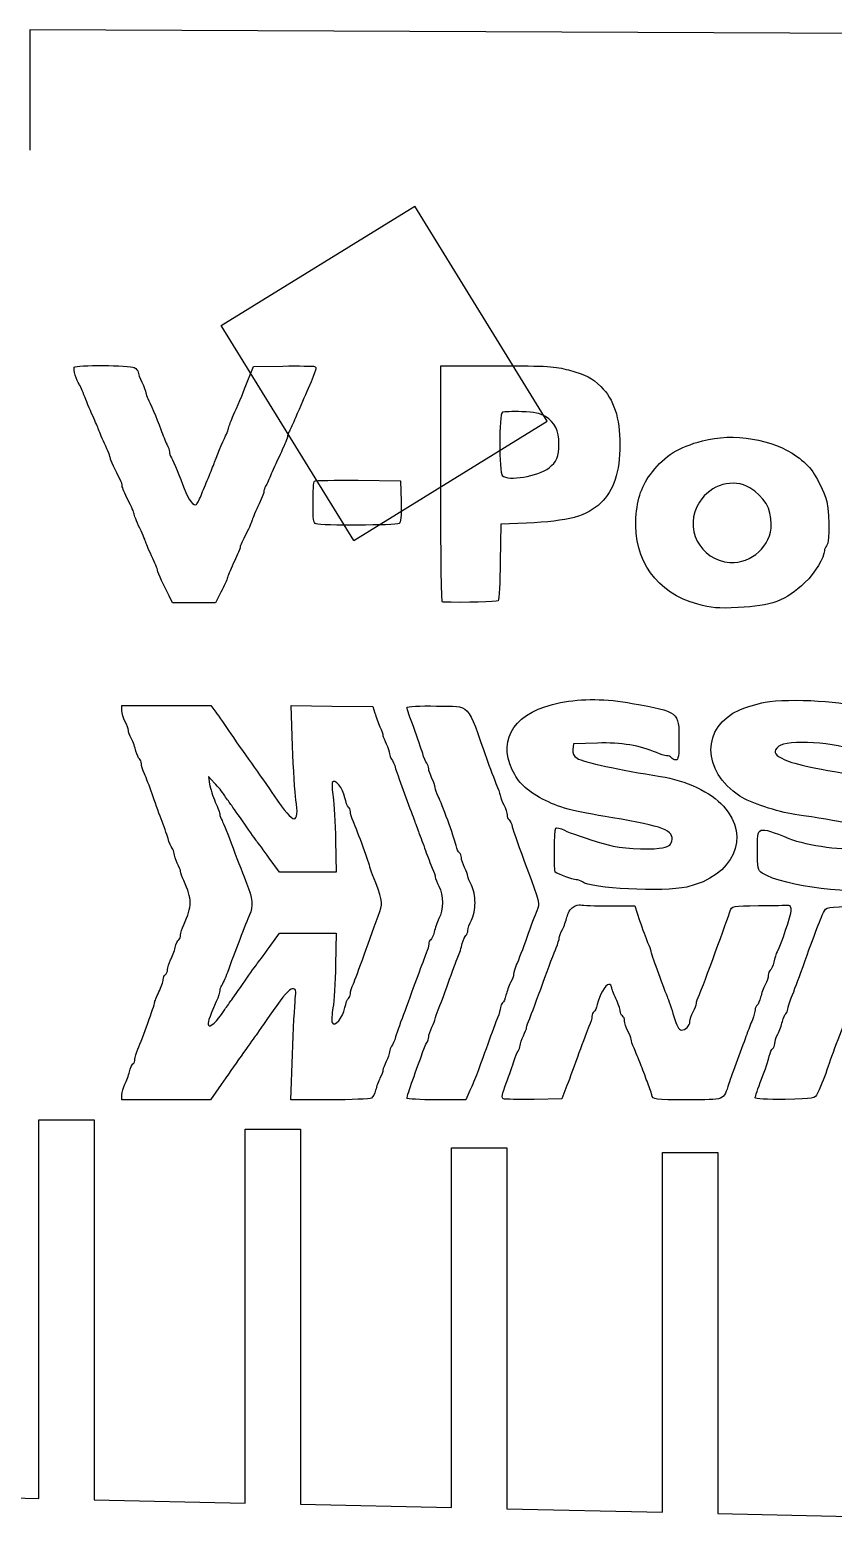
# Model space of a CAD drawing. Header units: centimetres. Extents: x 56783 to 57745, y 15612 to 15912.
# Drawn here: x 56807.3 to 56817.91, y 15650.51 to 15670.14 of the extents above; entities that cross this region are included whole.
import ezdxf

# ---------------------------------------------------------------- set-up
doc = ezdxf.new("R2010")
doc.units = ezdxf.units.CM
doc.header["$MEASUREMENT"] = 0
for name, color, linetype in [('Exterior', 7, 'Continuous'), ('Interior', 4, 'Continuous'), ('Publicidades', 6, 'Continuous')]:
    doc.layers.add(name, color=color, linetype=linetype)

msp = doc.modelspace()

# ---------------------------------------------------------------- linework, layer by layer
at = {"layer": 'Exterior'}
for p, q in [((56820.898, 15670.076), (56807.297, 15670.137)), ((56807.297, 15670.137), (56807.297, 15668.546)), ((56807.418, 15650.756), (56807.418, 15655.753)), ((56807.418, 15655.753), (56808.149, 15655.753)), ((56808.149, 15655.753), (56808.149, 15650.74)), ((56810.142, 15650.696), (56810.142, 15655.629)), ((56810.142, 15655.629), (56810.873, 15655.629)), ((56810.873, 15655.629), (56810.873, 15650.68)), ((56812.866, 15650.637), (56812.866, 15655.382)), ((56812.866, 15655.382), (56813.597, 15655.382)), ((56813.597, 15655.382), (56813.597, 15650.62)), ((56815.652, 15650.575), (56815.652, 15655.32)), ((56815.652, 15655.32), (56816.383, 15655.32)), ((56816.383, 15655.32), (56816.383, 15650.559)), ((56805.116, 15650.807), (56807.418, 15650.756)), ((56808.149, 15650.74), (56810.142, 15650.696)), ((56810.873, 15650.68), (56812.866, 15650.637)), ((56813.597, 15650.62), (56815.652, 15650.575)), ((56816.383, 15650.559), (56818.661, 15650.509))]:
    msp.add_line(p, q, dxfattribs=at)
at = {"layer": 'Interior'}
for p, q in [((56809.827, 15666.234), (56812.381, 15667.809)), ((56814.131, 15664.972), (56812.381, 15667.809)), ((56811.577, 15663.397), (56809.827, 15666.234)), ((56811.577, 15663.397), (56814.131, 15664.972))]:
    msp.add_line(p, q, dxfattribs=at)
at = {"layer": 'Publicidades'}
for points, knots in [([(56807.885, 15665.683), (56807.87, 15665.66), (56807.914, 15665.504), (56807.95, 15665.46), (56807.961, 15665.444), (56807.994, 15665.369), (56808.025, 15665.291), (56808.054, 15665.213), (56808.108, 15665.086), (56808.142, 15665.01), (56808.178, 15664.935), (56808.207, 15664.867), (56808.207, 15664.859), (56808.207, 15664.852), (56808.243, 15664.769), (56808.285, 15664.675), (56808.329, 15664.584), (56808.362, 15664.498), (56808.362, 15664.485), (56808.362, 15664.464), (56808.427, 15664.319), (56808.495, 15664.194), (56808.508, 15664.168), (56808.518, 15664.134), (56808.518, 15664.116), (56808.518, 15664.098), (56808.554, 15664.012), (56808.596, 15663.929), (56808.64, 15663.846), (56808.674, 15663.765), (56808.674, 15663.752), (56808.674, 15663.737), (56808.707, 15663.651), (56808.751, 15663.558), (56808.793, 15663.467), (56808.829, 15663.383), (56808.829, 15663.376), (56808.829, 15663.37), (56808.863, 15663.287), (56808.907, 15663.194), (56808.948, 15663.103), (56808.985, 15663.017), (56808.985, 15663.004), (56808.985, 15662.991), (56809.008, 15662.929), (56809.039, 15662.869), (56809.068, 15662.807), (56809.114, 15662.716), (56809.138, 15662.666), (56809.138, 15662.666), (56809.182, 15662.575), (56809.182, 15662.575), (56809.182, 15662.575), (56809.751, 15662.575), (56809.751, 15662.575), (56809.751, 15662.575), (56809.821, 15662.715), (56809.821, 15662.715), (56809.863, 15662.793), (56809.902, 15662.881), (56809.909, 15662.91), (56809.92, 15662.941), (56809.961, 15663.037), (56810, 15663.125), (56810.042, 15663.211), (56810.076, 15663.294), (56810.076, 15663.31), (56810.076, 15663.323), (56810.11, 15663.403), (56810.154, 15663.486), (56810.196, 15663.569), (56810.232, 15663.65), (56810.232, 15663.66), (56810.232, 15663.671), (56810.269, 15663.756), (56810.31, 15663.847), (56810.354, 15663.938), (56810.388, 15664.026), (56810.388, 15664.042), (56810.388, 15664.058), (56810.399, 15664.089), (56810.412, 15664.115), (56810.427, 15664.138), (56810.461, 15664.211), (56810.487, 15664.276), (56810.516, 15664.341), (56810.576, 15664.473), (56810.62, 15664.569), (56810.664, 15664.665), (56810.701, 15664.756), (56810.701, 15664.772), (56810.701, 15664.785), (56810.711, 15664.816), (56810.727, 15664.842), (56810.74, 15664.865), (56810.776, 15664.946), (56810.805, 15665.016), (56810.872, 15665.172), (56810.927, 15665.299), (56810.974, 15665.405), (56811.088, 15665.668), (56811.091, 15665.681), (56811.057, 15665.694), (56811.039, 15665.699), (56810.849, 15665.702), (56810.639, 15665.699), (56810.639, 15665.699), (56810.254, 15665.692), (56810.254, 15665.692), (56810.254, 15665.692), (56810.143, 15665.419), (56810.143, 15665.419), (56810.083, 15665.268), (56810.007, 15665.092), (56809.976, 15665.024), (56809.947, 15664.957), (56809.921, 15664.889), (56809.921, 15664.874), (56809.921, 15664.861), (56809.911, 15664.827), (56809.895, 15664.801), (56809.869, 15664.752), (56809.791, 15664.57), (56809.739, 15664.432), (56809.721, 15664.383), (56809.684, 15664.295), (56809.661, 15664.237), (56809.638, 15664.18), (56809.596, 15664.082), (56809.57, 15664.017), (56809.544, 15663.952), (56809.513, 15663.889), (56809.5, 15663.874), (56809.466, 15663.838), (56809.388, 15663.936), (56809.336, 15664.082), (56809.282, 15664.235), (56809.201, 15664.427), (56809.168, 15664.49), (56809.152, 15664.516), (56809.142, 15664.55), (56809.142, 15664.568), (56809.142, 15664.586), (56809.126, 15664.63), (56809.108, 15664.667), (56809.09, 15664.703), (56809.054, 15664.791), (56809.028, 15664.861), (56808.968, 15665.023), (56808.89, 15665.21), (56808.857, 15665.269), (56808.841, 15665.295), (56808.831, 15665.329), (56808.831, 15665.347), (56808.828, 15665.366), (56808.807, 15665.428), (56808.779, 15665.485), (56808.75, 15665.542), (56808.73, 15665.602), (56808.727, 15665.62), (56808.727, 15665.638), (56808.704, 15665.664), (56808.678, 15665.68), (56808.615, 15665.711), (56807.904, 15665.717), (56807.885, 15665.683), (56807.885, 15665.683), (56807.885, 15665.683), (56807.885, 15665.683)], [0, 0, 0, 0, 0.017857, 0.017857, 0.017857, 0.035714, 0.035714, 0.035714, 0.053571, 0.053571, 0.053571, 0.071429, 0.071429, 0.071429, 0.089286, 0.089286, 0.089286, 0.107143, 0.107143, 0.107143, 0.125, 0.125, 0.125, 0.142857, 0.142857, 0.142857, 0.160714, 0.160714, 0.160714, 0.178571, 0.178571, 0.178571, 0.196429, 0.196429, 0.196429, 0.214286, 0.214286, 0.214286, 0.232143, 0.232143, 0.232143, 0.25, 0.25, 0.25, 0.267857, 0.267857, 0.267857, 0.285714, 0.285714, 0.285714, 0.303571, 0.303571, 0.303571, 0.321429, 0.321429, 0.321429, 0.339286, 0.339286, 0.339286, 0.357143, 0.357143, 0.357143, 0.375, 0.375, 0.375, 0.392857, 0.392857, 0.392857, 0.410714, 0.410714, 0.410714, 0.428571, 0.428571, 0.428571, 0.446429, 0.446429, 0.446429, 0.464286, 0.464286, 0.464286, 0.482143, 0.482143, 0.482143, 0.5, 0.5, 0.5, 0.517857, 0.517857, 0.517857, 0.535714, 0.535714, 0.535714, 0.553571, 0.553571, 0.553571, 0.571429, 0.571429, 0.571429, 0.589286, 0.589286, 0.589286, 0.607143, 0.607143, 0.607143, 0.625, 0.625, 0.625, 0.642857, 0.642857, 0.642857, 0.660714, 0.660714, 0.660714, 0.678571, 0.678571, 0.678571, 0.696429, 0.696429, 0.696429, 0.714286, 0.714286, 0.714286, 0.732143, 0.732143, 0.732143, 0.75, 0.75, 0.75, 0.767857, 0.767857, 0.767857, 0.785714, 0.785714, 0.785714, 0.803571, 0.803571, 0.803571, 0.821429, 0.821429, 0.821429, 0.839286, 0.839286, 0.839286, 0.857143, 0.857143, 0.857143, 0.875, 0.875, 0.875, 0.892857, 0.892857, 0.892857, 0.910714, 0.910714, 0.910714, 0.928571, 0.928571, 0.928571, 0.946429, 0.946429, 0.946429, 0.964286, 0.964286, 0.964286, 0.982143, 0.982143, 0.982143, 1, 1, 1, 1]), ([(56812.726, 15664.144), (56812.726, 15663.287), (56812.733, 15662.585), (56812.746, 15662.585), (56813.05, 15662.575), (56813.463, 15662.585), (56813.481, 15662.603), (56813.494, 15662.616), (56813.507, 15662.847), (56813.51, 15663.117), (56813.51, 15663.117), (56813.518, 15663.611), (56813.518, 15663.611), (56813.518, 15663.611), (56813.856, 15663.626), (56813.856, 15663.626), (56814.417, 15663.652), (56814.651, 15663.714), (56814.838, 15663.893), (56815.007, 15664.051), (56815.09, 15664.303), (56815.091, 15664.662), (56815.091, 15665.015), (56815.01, 15665.262), (56814.839, 15665.428), (56814.715, 15665.548), (56814.657, 15665.579), (56814.413, 15665.647), (56814.234, 15665.696), (56814.151, 15665.702), (56813.473, 15665.702), (56813.473, 15665.702), (56812.727, 15665.703), (56812.727, 15665.703), (56812.727, 15665.703), (56812.726, 15664.144), (56812.726, 15664.144)], [0, 0, 0, 0, 0.083333, 0.083333, 0.083333, 0.166667, 0.166667, 0.166667, 0.25, 0.25, 0.25, 0.333333, 0.333333, 0.333333, 0.416667, 0.416667, 0.416667, 0.5, 0.5, 0.5, 0.583333, 0.583333, 0.583333, 0.666667, 0.666667, 0.666667, 0.75, 0.75, 0.75, 0.833333, 0.833333, 0.833333, 0.916667, 0.916667, 0.916667, 1, 1, 1, 1]), ([(56814.106, 15665.034), (56814.236, 15664.953), (56814.285, 15664.852), (56814.285, 15664.67), (56814.283, 15664.504), (56814.254, 15664.434), (56814.155, 15664.356), (56814.007, 15664.242), (56813.612, 15664.177), (56813.537, 15664.253), (56813.493, 15664.297), (56813.493, 15665.068), (56813.54, 15665.089), (56813.556, 15665.097), (56813.673, 15665.099), (56813.795, 15665.097), (56813.966, 15665.091), (56814.036, 15665.076), (56814.106, 15665.034), (56814.106, 15665.034), (56814.106, 15665.034), (56814.106, 15665.034)], [0, 0, 0, 0, 0.142857, 0.142857, 0.142857, 0.285714, 0.285714, 0.285714, 0.428571, 0.428571, 0.428571, 0.571429, 0.571429, 0.571429, 0.714286, 0.714286, 0.714286, 0.857143, 0.857143, 0.857143, 1, 1, 1, 1]), ([(56816.182, 15664.713), (56815.862, 15664.627), (56815.688, 15664.518), (56815.519, 15664.303), (56815.378, 15664.126), (56815.321, 15663.958), (56815.303, 15663.695), (56815.269, 15663.137), (56815.58, 15662.7), (56816.118, 15662.557), (56816.302, 15662.507), (56816.377, 15662.499), (56816.653, 15662.512), (56817.089, 15662.53), (56817.284, 15662.603), (56817.534, 15662.841), (56817.669, 15662.971), (56817.791, 15663.174), (56817.791, 15663.262), (56817.791, 15663.283), (56817.804, 15663.311), (56817.82, 15663.327), (56817.866, 15663.374), (56817.856, 15663.849), (56817.805, 15663.971), (56817.68, 15664.273), (56817.607, 15664.377), (56817.428, 15664.507), (56817.117, 15664.733), (56816.587, 15664.822), (56816.182, 15664.713), (56816.182, 15664.713), (56816.182, 15664.713), (56816.182, 15664.713)], [0, 0, 0, 0, 0.090909, 0.090909, 0.090909, 0.181818, 0.181818, 0.181818, 0.272727, 0.272727, 0.272727, 0.363636, 0.363636, 0.363636, 0.454545, 0.454545, 0.454545, 0.545455, 0.545455, 0.545455, 0.636364, 0.636364, 0.636364, 0.727273, 0.727273, 0.727273, 0.818182, 0.818182, 0.818182, 0.909091, 0.909091, 0.909091, 1, 1, 1, 1]), ([(56811.056, 15664.182), (56811.046, 15664.171), (56811.038, 15664.044), (56811.038, 15663.896), (56811.037, 15663.678), (56811.045, 15663.629), (56811.079, 15663.615), (56811.141, 15663.592), (56812.136, 15663.596), (56812.175, 15663.62), (56812.199, 15663.635), (56812.206, 15663.713), (56812.201, 15663.913), (56812.201, 15663.913), (56812.194, 15664.183), (56812.194, 15664.183), (56812.194, 15664.183), (56811.633, 15664.192), (56811.633, 15664.192), (56811.326, 15664.195), (56811.066, 15664.19), (56811.056, 15664.182), (56811.056, 15664.182), (56811.056, 15664.182), (56811.056, 15664.182)], [0, 0, 0, 0, 0.125, 0.125, 0.125, 0.25, 0.25, 0.25, 0.375, 0.375, 0.375, 0.5, 0.5, 0.5, 0.625, 0.625, 0.625, 0.75, 0.75, 0.75, 0.875, 0.875, 0.875, 1, 1, 1, 1]), ([(56816.805, 15664.094), (56816.999, 15663.974), (56817.09, 15663.821), (56817.09, 15663.613), (56817.09, 15663.328), (56816.832, 15663.089), (56816.544, 15663.107), (56816.144, 15663.136), (56815.926, 15663.567), (56816.142, 15663.905), (56816.285, 15664.136), (56816.594, 15664.222), (56816.805, 15664.094), (56816.805, 15664.094), (56816.805, 15664.094), (56816.805, 15664.094)], [0, 0, 0, 0, 0.2, 0.2, 0.2, 0.4, 0.4, 0.4, 0.6, 0.6, 0.6, 0.8, 0.8, 0.8, 1, 1, 1, 1]), ([(56812.279, 15661.193), (56812.279, 15661.179), (56812.319, 15661.061), (56812.368, 15660.929), (56812.417, 15660.797), (56812.468, 15660.641), (56812.486, 15660.587), (56812.5, 15660.532), (56812.526, 15660.475), (56812.54, 15660.457), (56812.555, 15660.443), (56812.566, 15660.411), (56812.566, 15660.386), (56812.566, 15660.363), (56812.586, 15660.305), (56812.609, 15660.259), (56812.632, 15660.216), (56812.652, 15660.159), (56812.652, 15660.136), (56812.652, 15660.113), (56812.669, 15660.058), (56812.692, 15660.018), (56812.738, 15659.929), (56812.899, 15659.492), (56812.928, 15659.371), (56812.937, 15659.328), (56812.957, 15659.285), (56812.971, 15659.276), (56812.986, 15659.268), (56812.997, 15659.239), (56812.997, 15659.213), (56812.997, 15659.187), (56813.017, 15659.127), (56813.04, 15659.081), (56813.063, 15659.038), (56813.083, 15658.986), (56813.083, 15658.966), (56813.083, 15658.949), (56813.106, 15658.897), (56813.132, 15658.848), (56813.158, 15658.799), (56813.178, 15658.699), (56813.178, 15658.618), (56813.178, 15658.538), (56813.158, 15658.437), (56813.132, 15658.388), (56813.106, 15658.342), (56813.083, 15658.279), (56813.083, 15658.253), (56813.083, 15658.227), (56813.072, 15658.198), (56813.057, 15658.187), (56813.043, 15658.178), (56813.02, 15658.129), (56813.009, 15658.078), (56813, 15658.029), (56812.971, 15657.948), (56812.951, 15657.9), (56812.931, 15657.854), (56812.874, 15657.698), (56812.822, 15657.555), (56812.773, 15657.414), (56812.713, 15657.256), (56812.692, 15657.204), (56812.669, 15657.155), (56812.652, 15657.103), (56812.652, 15657.086), (56812.652, 15657.072), (56812.632, 15657.02), (56812.609, 15656.977), (56812.586, 15656.931), (56812.566, 15656.873), (56812.566, 15656.848), (56812.566, 15656.822), (56812.557, 15656.793), (56812.549, 15656.784), (56812.537, 15656.773), (56812.506, 15656.704), (56812.48, 15656.629), (56812.454, 15656.552), (56812.396, 15656.396), (56812.356, 15656.279), (56812.313, 15656.161), (56812.279, 15656.054), (56812.279, 15656.04), (56812.279, 15656.028), (56812.454, 15656.017), (56812.667, 15656.017), (56812.667, 15656.017), (56813.055, 15656.017), (56813.055, 15656.017), (56813.055, 15656.017), (56813.109, 15656.138), (56813.109, 15656.138), (56813.178, 15656.29), (56813.227, 15656.419), (56813.345, 15656.75), (56813.394, 15656.894), (56813.454, 15657.049), (56813.474, 15657.101), (56813.497, 15657.149), (56813.514, 15657.21), (56813.514, 15657.233), (56813.514, 15657.259), (56813.526, 15657.284), (56813.54, 15657.296), (56813.555, 15657.305), (56813.575, 15657.351), (56813.586, 15657.399), (56813.598, 15657.448), (56813.624, 15657.52), (56813.647, 15657.563), (56813.67, 15657.606), (56813.687, 15657.655), (56813.687, 15657.675), (56813.687, 15657.695), (56813.704, 15657.753), (56813.727, 15657.805), (56813.75, 15657.856), (56813.81, 15658.017), (56813.862, 15658.158), (56813.911, 15658.302), (56813.971, 15658.46), (56813.994, 15658.512), (56814.035, 15658.607), (56814.032, 15658.624), (56813.862, 15659.072), (56813.767, 15659.328), (56813.681, 15659.572), (56813.67, 15659.618), (56813.661, 15659.661), (56813.641, 15659.704), (56813.627, 15659.713), (56813.612, 15659.722), (56813.601, 15659.75), (56813.601, 15659.776), (56813.601, 15659.802), (56813.581, 15659.863), (56813.558, 15659.909), (56813.535, 15659.952), (56813.514, 15660.003), (56813.514, 15660.018), (56813.514, 15660.035), (56813.497, 15660.087), (56813.474, 15660.136), (56813.454, 15660.187), (56813.394, 15660.345), (56813.342, 15660.486), (56813.057, 15661.288), (56813.135, 15661.202), (56812.669, 15661.213), (56812.445, 15661.216), (56812.279, 15661.21), (56812.279, 15661.193), (56812.279, 15661.193), (56812.279, 15661.193), (56812.279, 15661.193)], [0, 0, 0, 0, 0.019231, 0.019231, 0.019231, 0.038462, 0.038462, 0.038462, 0.057692, 0.057692, 0.057692, 0.076923, 0.076923, 0.076923, 0.096154, 0.096154, 0.096154, 0.115385, 0.115385, 0.115385, 0.134615, 0.134615, 0.134615, 0.153846, 0.153846, 0.153846, 0.173077, 0.173077, 0.173077, 0.192308, 0.192308, 0.192308, 0.211538, 0.211538, 0.211538, 0.230769, 0.230769, 0.230769, 0.25, 0.25, 0.25, 0.269231, 0.269231, 0.269231, 0.288462, 0.288462, 0.288462, 0.307692, 0.307692, 0.307692, 0.326923, 0.326923, 0.326923, 0.346154, 0.346154, 0.346154, 0.365385, 0.365385, 0.365385, 0.384615, 0.384615, 0.384615, 0.403846, 0.403846, 0.403846, 0.423077, 0.423077, 0.423077, 0.442308, 0.442308, 0.442308, 0.461538, 0.461538, 0.461538, 0.480769, 0.480769, 0.480769, 0.5, 0.5, 0.5, 0.519231, 0.519231, 0.519231, 0.538462, 0.538462, 0.538462, 0.557692, 0.557692, 0.557692, 0.576923, 0.576923, 0.576923, 0.596154, 0.596154, 0.596154, 0.615385, 0.615385, 0.615385, 0.634615, 0.634615, 0.634615, 0.653846, 0.653846, 0.653846, 0.673077, 0.673077, 0.673077, 0.692308, 0.692308, 0.692308, 0.711538, 0.711538, 0.711538, 0.730769, 0.730769, 0.730769, 0.75, 0.75, 0.75, 0.769231, 0.769231, 0.769231, 0.788462, 0.788462, 0.788462, 0.807692, 0.807692, 0.807692, 0.826923, 0.826923, 0.826923, 0.846154, 0.846154, 0.846154, 0.865385, 0.865385, 0.865385, 0.884615, 0.884615, 0.884615, 0.903846, 0.903846, 0.903846, 0.923077, 0.923077, 0.923077, 0.942308, 0.942308, 0.942308, 0.961538, 0.961538, 0.961538, 0.980769, 0.980769, 0.980769, 1, 1, 1, 1]), ([(56814.305, 15661.259), (56813.719, 15661.142), (56813.468, 15660.794), (56813.67, 15660.371), (56813.75, 15660.199), (56813.848, 15660.104), (56814.069, 15659.986), (56814.279, 15659.874), (56814.454, 15659.825), (56814.995, 15659.739), (56815.656, 15659.63), (56815.811, 15659.569), (56815.776, 15659.431), (56815.759, 15659.368), (56815.736, 15659.354), (56815.61, 15659.337), (56815.452, 15659.314), (56815.078, 15659.339), (56814.937, 15659.38), (56814.609, 15659.475), (56814.437, 15659.535), (56814.357, 15659.575), (56814.305, 15659.601), (56814.256, 15659.612), (56814.244, 15659.601), (56814.224, 15659.584), (56814.219, 15659.038), (56814.236, 15659.023), (56814.282, 15658.992), (56814.469, 15658.92), (56814.512, 15658.92), (56814.541, 15658.92), (56814.578, 15658.908), (56814.595, 15658.894), (56814.69, 15658.802), (56815.667, 15658.756), (56815.975, 15658.825), (56816.593, 15658.969), (56816.825, 15659.483), (56816.458, 15659.891), (56816.297, 15660.075), (56815.96, 15660.233), (56815.627, 15660.285), (56815.084, 15660.368), (56814.607, 15660.472), (56814.526, 15660.524), (56814.48, 15660.555), (56814.463, 15660.59), (56814.469, 15660.641), (56814.469, 15660.641), (56814.477, 15660.716), (56814.477, 15660.716), (56814.477, 15660.716), (56814.793, 15660.725), (56814.793, 15660.725), (56815.11, 15660.733), (56815.357, 15660.693), (56815.575, 15660.598), (56815.624, 15660.575), (56815.684, 15660.558), (56815.707, 15660.558), (56815.733, 15660.558), (56815.762, 15660.547), (56815.771, 15660.529), (56815.779, 15660.515), (56815.808, 15660.501), (56815.831, 15660.501), (56815.863, 15660.501), (56815.871, 15660.555), (56815.871, 15660.768), (56815.871, 15661.136), (56815.874, 15661.136), (56815.253, 15661.248), (56814.917, 15661.311), (56814.587, 15661.314), (56814.305, 15661.259), (56814.305, 15661.259), (56814.305, 15661.259), (56814.305, 15661.259)], [0, 0, 0, 0, 0.038462, 0.038462, 0.038462, 0.076923, 0.076923, 0.076923, 0.115385, 0.115385, 0.115385, 0.153846, 0.153846, 0.153846, 0.192308, 0.192308, 0.192308, 0.230769, 0.230769, 0.230769, 0.269231, 0.269231, 0.269231, 0.307692, 0.307692, 0.307692, 0.346154, 0.346154, 0.346154, 0.384615, 0.384615, 0.384615, 0.423077, 0.423077, 0.423077, 0.461538, 0.461538, 0.461538, 0.5, 0.5, 0.5, 0.538462, 0.538462, 0.538462, 0.576923, 0.576923, 0.576923, 0.615385, 0.615385, 0.615385, 0.653846, 0.653846, 0.653846, 0.692308, 0.692308, 0.692308, 0.730769, 0.730769, 0.730769, 0.769231, 0.769231, 0.769231, 0.807692, 0.807692, 0.807692, 0.846154, 0.846154, 0.846154, 0.884615, 0.884615, 0.884615, 0.923077, 0.923077, 0.923077, 0.961538, 0.961538, 0.961538, 1, 1, 1, 1]), ([(56817.007, 15661.262), (56816.897, 15661.242), (56816.745, 15661.196), (56816.673, 15661.164), (56816.164, 15660.937), (56816.167, 15660.357), (56816.676, 15660.023), (56816.811, 15659.937), (56817.173, 15659.817), (56817.4, 15659.782), (56818.024, 15659.693), (56818.337, 15659.624), (56818.426, 15659.549), (56818.484, 15659.5), (56818.49, 15659.483), (56818.464, 15659.423), (56818.441, 15659.371), (56818.4, 15659.351), (56818.3, 15659.334), (56818.079, 15659.302), (56817.561, 15659.371), (56817.323, 15659.466), (56816.903, 15659.633), (56816.906, 15659.635), (56816.906, 15659.314), (56816.906, 15659.072), (56816.912, 15659.046), (56816.969, 15659.009), (56817.265, 15658.825), (56818.205, 15658.716), (56818.619, 15658.819), (56819.03, 15658.923), (56819.217, 15659.061), (56819.309, 15659.334), (56819.349, 15659.446), (56819.349, 15659.475), (56819.306, 15659.618), (56819.205, 15659.963), (56818.82, 15660.21), (56818.242, 15660.299), (56817.601, 15660.397), (56817.38, 15660.446), (56817.231, 15660.524), (56817.121, 15660.578), (56817.113, 15660.616), (56817.188, 15660.682), (56817.294, 15660.776), (56817.958, 15660.733), (56818.242, 15660.613), (56818.403, 15660.547), (56818.524, 15660.501), (56818.547, 15660.501), (56818.561, 15660.501), (56818.573, 15660.627), (56818.573, 15660.785), (56818.573, 15660.785), (56818.573, 15661.07), (56818.573, 15661.07), (56818.573, 15661.07), (56818.475, 15661.116), (56818.475, 15661.116), (56818.421, 15661.142), (56818.352, 15661.162), (56818.323, 15661.162), (56818.294, 15661.162), (56818.257, 15661.173), (56818.242, 15661.187), (56818.156, 15661.271), (56817.317, 15661.323), (56817.007, 15661.262), (56817.007, 15661.262), (56817.007, 15661.262), (56817.007, 15661.262)], [0, 0, 0, 0, 0.041667, 0.041667, 0.041667, 0.083333, 0.083333, 0.083333, 0.125, 0.125, 0.125, 0.166667, 0.166667, 0.166667, 0.208333, 0.208333, 0.208333, 0.25, 0.25, 0.25, 0.291667, 0.291667, 0.291667, 0.333333, 0.333333, 0.333333, 0.375, 0.375, 0.375, 0.416667, 0.416667, 0.416667, 0.458333, 0.458333, 0.458333, 0.5, 0.5, 0.5, 0.541667, 0.541667, 0.541667, 0.583333, 0.583333, 0.583333, 0.625, 0.625, 0.625, 0.666667, 0.666667, 0.666667, 0.708333, 0.708333, 0.708333, 0.75, 0.75, 0.75, 0.791667, 0.791667, 0.791667, 0.833333, 0.833333, 0.833333, 0.875, 0.875, 0.875, 0.916667, 0.916667, 0.916667, 0.958333, 0.958333, 0.958333, 1, 1, 1, 1]), ([(56808.514, 15661.156), (56808.514, 15661.119), (56808.534, 15661.052), (56808.557, 15661.006), (56808.58, 15660.963), (56808.6, 15660.912), (56808.6, 15660.891), (56808.6, 15660.874), (56808.617, 15660.825), (56808.64, 15660.782), (56808.663, 15660.739), (56808.689, 15660.667), (56808.7, 15660.618), (56808.712, 15660.57), (56808.732, 15660.524), (56808.746, 15660.515), (56808.761, 15660.503), (56808.772, 15660.478), (56808.772, 15660.452), (56808.772, 15660.429), (56808.789, 15660.368), (56808.812, 15660.32), (56808.835, 15660.268), (56808.879, 15660.15), (56808.913, 15660.055), (56808.945, 15659.96), (56808.999, 15659.811), (56809.031, 15659.725), (56809.065, 15659.638), (56809.106, 15659.521), (56809.123, 15659.466), (56809.137, 15659.411), (56809.163, 15659.354), (56809.177, 15659.339), (56809.192, 15659.322), (56809.203, 15659.291), (56809.203, 15659.268), (56809.203, 15659.242), (56809.223, 15659.184), (56809.246, 15659.138), (56809.269, 15659.095), (56809.29, 15659.043), (56809.29, 15659.029), (56809.29, 15659.012), (56809.307, 15658.96), (56809.33, 15658.911), (56809.445, 15658.655), (56809.445, 15658.584), (56809.33, 15658.325), (56809.307, 15658.276), (56809.29, 15658.216), (56809.29, 15658.193), (56809.29, 15658.167), (56809.278, 15658.141), (56809.264, 15658.129), (56809.249, 15658.121), (56809.229, 15658.075), (56809.218, 15658.026), (56809.206, 15657.977), (56809.18, 15657.905), (56809.157, 15657.862), (56809.134, 15657.819), (56809.117, 15657.762), (56809.117, 15657.736), (56809.117, 15657.71), (56809.106, 15657.678), (56809.088, 15657.67), (56809.074, 15657.661), (56809.06, 15657.629), (56809.06, 15657.603), (56809.057, 15657.578), (56809.034, 15657.503), (56809.002, 15657.44), (56808.971, 15657.376), (56808.948, 15657.313), (56808.945, 15657.299), (56808.945, 15657.264), (56808.784, 15656.822), (56808.726, 15656.687), (56808.703, 15656.638), (56808.686, 15656.577), (56808.686, 15656.554), (56808.686, 15656.529), (56808.674, 15656.503), (56808.66, 15656.491), (56808.646, 15656.483), (56808.626, 15656.437), (56808.614, 15656.388), (56808.603, 15656.339), (56808.577, 15656.267), (56808.554, 15656.224), (56808.531, 15656.181), (56808.514, 15656.118), (56808.514, 15656.083), (56808.514, 15656.083), (56808.514, 15656.017), (56808.514, 15656.017), (56808.514, 15656.017), (56809.683, 15656.017), (56809.683, 15656.017), (56809.683, 15656.017), (56809.824, 15656.218), (56809.824, 15656.218), (56809.982, 15656.448), (56810.221, 15656.781), (56810.275, 15656.856), (56810.293, 15656.882), (56810.399, 15657.034), (56810.511, 15657.195), (56810.646, 15657.391), (56810.727, 15657.483), (56810.764, 15657.483), (56810.813, 15657.483), (56810.819, 15657.468), (56810.804, 15657.348), (56810.796, 15657.27), (56810.778, 15656.942), (56810.767, 15656.615), (56810.767, 15656.615), (56810.747, 15656.017), (56810.747, 15656.017), (56810.747, 15656.017), (56811.261, 15656.017), (56811.261, 15656.017), (56811.543, 15656.017), (56811.79, 15656.028), (56811.81, 15656.04), (56811.827, 15656.051), (56811.853, 15656.097), (56811.865, 15656.143), (56811.876, 15656.192), (56811.902, 15656.261), (56811.922, 15656.302), (56811.945, 15656.342), (56811.962, 15656.391), (56811.962, 15656.408), (56811.962, 15656.428), (56811.983, 15656.48), (56812.006, 15656.523), (56812.029, 15656.569), (56812.049, 15656.626), (56812.049, 15656.652), (56812.049, 15656.675), (56812.06, 15656.707), (56812.075, 15656.724), (56812.089, 15656.738), (56812.115, 15656.796), (56812.129, 15656.85), (56812.146, 15656.905), (56812.201, 15657.06), (56812.253, 15657.195), (56812.302, 15657.33), (56812.379, 15657.537), (56812.422, 15657.655), (56812.465, 15657.773), (56812.514, 15657.908), (56812.532, 15657.951), (56812.552, 15657.997), (56812.566, 15658.049), (56812.566, 15658.072), (56812.566, 15658.095), (56812.578, 15658.118), (56812.592, 15658.129), (56812.606, 15658.138), (56812.626, 15658.184), (56812.638, 15658.23), (56812.649, 15658.279), (56812.678, 15658.357), (56812.701, 15658.408), (56812.761, 15658.526), (56812.761, 15658.713), (56812.701, 15658.834), (56812.675, 15658.885), (56812.652, 15658.94), (56812.652, 15658.957), (56812.652, 15658.972), (56812.635, 15659.023), (56812.612, 15659.072), (56812.592, 15659.124), (56812.552, 15659.23), (56812.523, 15659.308), (56812.494, 15659.388), (56812.457, 15659.492), (56812.437, 15659.538), (56812.419, 15659.587), (56812.388, 15659.67), (56812.368, 15659.725), (56812.348, 15659.779), (56812.293, 15659.929), (56812.247, 15660.055), (56812.198, 15660.182), (56812.146, 15660.331), (56812.129, 15660.386), (56812.115, 15660.44), (56812.089, 15660.498), (56812.075, 15660.512), (56812.06, 15660.529), (56812.049, 15660.561), (56812.049, 15660.584), (56812.049, 15660.61), (56812.029, 15660.667), (56812.006, 15660.713), (56811.983, 15660.756), (56811.962, 15660.808), (56811.962, 15660.822), (56811.962, 15660.84), (56811.945, 15660.891), (56811.922, 15660.94), (56811.899, 15660.992), (56811.87, 15661.073), (56811.856, 15661.119), (56811.856, 15661.119), (56811.827, 15661.205), (56811.827, 15661.205), (56811.827, 15661.205), (56811.287, 15661.213), (56811.287, 15661.213), (56811.287, 15661.213), (56810.75, 15661.219), (56810.75, 15661.219), (56810.75, 15661.219), (56810.767, 15660.682), (56810.767, 15660.682), (56810.778, 15660.383), (56810.798, 15660.067), (56810.813, 15659.975), (56810.839, 15659.814), (56810.827, 15659.725), (56810.787, 15659.725), (56810.75, 15659.725), (56810.658, 15659.831), (56810.525, 15660.026), (56810.454, 15660.133), (56810.318, 15660.328), (56810.224, 15660.46), (56810.129, 15660.593), (56809.994, 15660.785), (56809.922, 15660.889), (56809.85, 15660.995), (56809.77, 15661.11), (56809.741, 15661.15), (56809.741, 15661.15), (56809.689, 15661.219), (56809.689, 15661.219), (56809.689, 15661.219), (56808.514, 15661.219), (56808.514, 15661.219), (56808.514, 15661.219), (56808.514, 15661.156), (56808.514, 15661.156)], [0, 0, 0, 0, 0.012048, 0.012048, 0.012048, 0.024096, 0.024096, 0.024096, 0.036145, 0.036145, 0.036145, 0.048193, 0.048193, 0.048193, 0.060241, 0.060241, 0.060241, 0.072289, 0.072289, 0.072289, 0.084337, 0.084337, 0.084337, 0.096386, 0.096386, 0.096386, 0.108434, 0.108434, 0.108434, 0.120482, 0.120482, 0.120482, 0.13253, 0.13253, 0.13253, 0.144578, 0.144578, 0.144578, 0.156627, 0.156627, 0.156627, 0.168675, 0.168675, 0.168675, 0.180723, 0.180723, 0.180723, 0.192771, 0.192771, 0.192771, 0.204819, 0.204819, 0.204819, 0.216867, 0.216867, 0.216867, 0.228916, 0.228916, 0.228916, 0.240964, 0.240964, 0.240964, 0.253012, 0.253012, 0.253012, 0.26506, 0.26506, 0.26506, 0.277108, 0.277108, 0.277108, 0.289157, 0.289157, 0.289157, 0.301205, 0.301205, 0.301205, 0.313253, 0.313253, 0.313253, 0.325301, 0.325301, 0.325301, 0.337349, 0.337349, 0.337349, 0.349398, 0.349398, 0.349398, 0.361446, 0.361446, 0.361446, 0.373494, 0.373494, 0.373494, 0.385542, 0.385542, 0.385542, 0.39759, 0.39759, 0.39759, 0.409639, 0.409639, 0.409639, 0.421687, 0.421687, 0.421687, 0.433735, 0.433735, 0.433735, 0.445783, 0.445783, 0.445783, 0.457831, 0.457831, 0.457831, 0.46988, 0.46988, 0.46988, 0.481928, 0.481928, 0.481928, 0.493976, 0.493976, 0.493976, 0.506024, 0.506024, 0.506024, 0.518072, 0.518072, 0.518072, 0.53012, 0.53012, 0.53012, 0.542169, 0.542169, 0.542169, 0.554217, 0.554217, 0.554217, 0.566265, 0.566265, 0.566265, 0.578313, 0.578313, 0.578313, 0.590361, 0.590361, 0.590361, 0.60241, 0.60241, 0.60241, 0.614458, 0.614458, 0.614458, 0.626506, 0.626506, 0.626506, 0.638554, 0.638554, 0.638554, 0.650602, 0.650602, 0.650602, 0.662651, 0.662651, 0.662651, 0.674699, 0.674699, 0.674699, 0.686747, 0.686747, 0.686747, 0.698795, 0.698795, 0.698795, 0.710843, 0.710843, 0.710843, 0.722892, 0.722892, 0.722892, 0.73494, 0.73494, 0.73494, 0.746988, 0.746988, 0.746988, 0.759036, 0.759036, 0.759036, 0.771084, 0.771084, 0.771084, 0.783133, 0.783133, 0.783133, 0.795181, 0.795181, 0.795181, 0.807229, 0.807229, 0.807229, 0.819277, 0.819277, 0.819277, 0.831325, 0.831325, 0.831325, 0.843373, 0.843373, 0.843373, 0.855422, 0.855422, 0.855422, 0.86747, 0.86747, 0.86747, 0.879518, 0.879518, 0.879518, 0.891566, 0.891566, 0.891566, 0.903614, 0.903614, 0.903614, 0.915663, 0.915663, 0.915663, 0.927711, 0.927711, 0.927711, 0.939759, 0.939759, 0.939759, 0.951807, 0.951807, 0.951807, 0.963855, 0.963855, 0.963855, 0.975904, 0.975904, 0.975904, 0.987952, 0.987952, 0.987952, 1, 1, 1, 1]), ([(56819.013, 15661.185), (56819.018, 15661.165), (56819.056, 15661.058), (56819.09, 15660.946), (56819.128, 15660.837), (56819.168, 15660.733), (56819.182, 15660.719), (56819.194, 15660.702), (56819.205, 15660.67), (56819.205, 15660.647), (56819.205, 15660.621), (56819.225, 15660.564), (56819.248, 15660.518), (56819.271, 15660.475), (56819.291, 15660.423), (56819.291, 15660.409), (56819.291, 15660.391), (56819.309, 15660.34), (56819.329, 15660.291), (56819.369, 15660.196), (56819.395, 15660.127), (56819.51, 15659.796), (56819.547, 15659.687), (56819.593, 15659.572), (56819.608, 15659.546), (56819.625, 15659.518), (56819.636, 15659.48), (56819.636, 15659.463), (56819.636, 15659.446), (56819.654, 15659.391), (56819.677, 15659.342), (56819.794, 15659.069), (56819.906, 15658.719), (56819.906, 15658.618), (56819.906, 15658.52), (56819.725, 15657.977), (56819.59, 15657.664), (56819.567, 15657.615), (56819.55, 15657.563), (56819.55, 15657.546), (56819.55, 15657.532), (56819.53, 15657.48), (56819.507, 15657.437), (56819.484, 15657.391), (56819.464, 15657.333), (56819.464, 15657.307), (56819.464, 15657.282), (56819.455, 15657.253), (56819.444, 15657.241), (56819.429, 15657.23), (56819.401, 15657.161), (56819.378, 15657.086), (56819.346, 15656.986), (56819.317, 15656.948), (56819.271, 15656.942), (56819.222, 15656.934), (56819.205, 15656.951), (56819.191, 15657.029), (56819.179, 15657.08), (56819.159, 15657.141), (56819.148, 15657.167), (56819.113, 15657.23), (56818.947, 15657.695), (56818.947, 15657.724), (56818.947, 15657.736), (56818.929, 15657.787), (56818.906, 15657.836), (56818.886, 15657.888), (56818.837, 15658.012), (56818.803, 15658.115), (56818.74, 15658.302), (56818.722, 15658.345), (56818.662, 15658.497), (56818.662, 15658.497), (56818.63, 15658.578), (56818.63, 15658.578), (56818.63, 15658.578), (56818.222, 15658.569), (56818.222, 15658.569), (56817.817, 15658.561), (56817.814, 15658.561), (56817.78, 15658.489), (56817.742, 15658.414), (56817.636, 15658.135), (56817.481, 15657.698), (56817.429, 15657.557), (56817.369, 15657.399), (56817.349, 15657.348), (56817.326, 15657.299), (56817.308, 15657.238), (56817.308, 15657.215), (56817.308, 15657.19), (56817.297, 15657.164), (56817.282, 15657.152), (56817.268, 15657.144), (56817.248, 15657.098), (56817.236, 15657.049), (56817.225, 15657), (56817.199, 15656.928), (56817.176, 15656.885), (56817.153, 15656.842), (56817.136, 15656.784), (56817.136, 15656.758), (56817.136, 15656.733), (56817.124, 15656.704), (56817.11, 15656.692), (56817.096, 15656.684), (56817.075, 15656.641), (56817.064, 15656.592), (56817.055, 15656.546), (56817.007, 15656.411), (56816.961, 15656.29), (56816.915, 15656.169), (56816.877, 15656.057), (56816.877, 15656.043), (56816.877, 15656.026), (56817.032, 15656.02), (56817.271, 15656.023), (56817.659, 15656.031), (56817.665, 15656.031), (56817.699, 15656.103), (56817.762, 15656.235), (56817.794, 15656.319), (56817.843, 15656.462), (56817.869, 15656.543), (56817.935, 15656.724), (56817.989, 15656.865), (56818.044, 15657.009), (56818.122, 15657.213), (56818.165, 15657.325), (56818.254, 15657.552), (56818.317, 15657.592), (56818.363, 15657.448), (56818.403, 15657.328), (56818.524, 15657), (56818.602, 15656.793), (56818.636, 15656.707), (56818.676, 15656.589), (56818.694, 15656.534), (56818.708, 15656.48), (56818.734, 15656.422), (56818.748, 15656.408), (56818.763, 15656.391), (56818.774, 15656.362), (56818.774, 15656.339), (56818.774, 15656.316), (56818.791, 15656.258), (56818.814, 15656.21), (56818.837, 15656.158), (56818.86, 15656.095), (56818.872, 15656.069), (56818.886, 15656.023), (56818.935, 15656.017), (56819.335, 15656.017), (56819.335, 15656.017), (56819.78, 15656.017), (56819.78, 15656.017), (56819.78, 15656.017), (56819.838, 15656.112), (56819.838, 15656.112), (56819.869, 15656.161), (56819.895, 15656.224), (56819.895, 15656.25), (56819.895, 15656.276), (56819.915, 15656.336), (56819.938, 15656.379), (56819.961, 15656.425), (56819.981, 15656.485), (56819.981, 15656.511), (56819.981, 15656.537), (56819.996, 15656.569), (56820.01, 15656.577), (56820.027, 15656.586), (56820.039, 15656.618), (56820.039, 15656.644), (56820.042, 15656.669), (56820.065, 15656.744), (56820.096, 15656.807), (56820.128, 15656.871), (56820.151, 15656.934), (56820.154, 15656.948), (56820.154, 15656.98), (56820.398, 15657.652), (56820.458, 15657.79), (56820.481, 15657.839), (56820.499, 15657.9), (56820.499, 15657.923), (56820.499, 15657.948), (56820.51, 15657.974), (56820.524, 15657.986), (56820.539, 15657.994), (56820.559, 15658.04), (56820.57, 15658.089), (56820.582, 15658.138), (56820.608, 15658.21), (56820.631, 15658.253), (56820.654, 15658.296), (56820.671, 15658.348), (56820.671, 15658.368), (56820.671, 15658.388), (56820.691, 15658.446), (56820.717, 15658.494), (56820.763, 15658.581), (56820.76, 15658.598), (56820.7, 15658.788), (56820.662, 15658.9), (56820.622, 15659.003), (56820.611, 15659.02), (56820.596, 15659.035), (56820.585, 15659.066), (56820.585, 15659.092), (56820.585, 15659.115), (56820.565, 15659.173), (56820.542, 15659.219), (56820.519, 15659.262), (56820.499, 15659.314), (56820.499, 15659.328), (56820.499, 15659.345), (56820.481, 15659.397), (56820.458, 15659.446), (56820.438, 15659.498), (56820.389, 15659.621), (56820.355, 15659.725), (56820.32, 15659.828), (56820.283, 15659.932), (56820.269, 15659.955), (56820.257, 15659.98), (56820.237, 15660.041), (56820.228, 15660.092), (56820.217, 15660.141), (56820.194, 15660.19), (56820.18, 15660.199), (56820.165, 15660.21), (56820.154, 15660.239), (56820.154, 15660.265), (56820.154, 15660.291), (56820.134, 15660.351), (56820.111, 15660.397), (56820.088, 15660.44), (56820.067, 15660.492), (56820.067, 15660.506), (56820.067, 15660.524), (56820.05, 15660.575), (56820.027, 15660.624), (56820.004, 15660.676), (56819.961, 15660.794), (56819.929, 15660.889), (56819.898, 15660.986), (56819.855, 15661.098), (56819.835, 15661.142), (56819.835, 15661.142), (56819.8, 15661.219), (56819.8, 15661.219), (56819.8, 15661.219), (56819.398, 15661.219), (56819.398, 15661.219), (56819.09, 15661.219), (56819.001, 15661.21), (56819.013, 15661.185)], [0, 0, 0, 0, 0.011628, 0.011628, 0.011628, 0.023256, 0.023256, 0.023256, 0.034884, 0.034884, 0.034884, 0.046512, 0.046512, 0.046512, 0.05814, 0.05814, 0.05814, 0.069767, 0.069767, 0.069767, 0.081395, 0.081395, 0.081395, 0.093023, 0.093023, 0.093023, 0.104651, 0.104651, 0.104651, 0.116279, 0.116279, 0.116279, 0.127907, 0.127907, 0.127907, 0.139535, 0.139535, 0.139535, 0.151163, 0.151163, 0.151163, 0.162791, 0.162791, 0.162791, 0.174419, 0.174419, 0.174419, 0.186047, 0.186047, 0.186047, 0.197674, 0.197674, 0.197674, 0.209302, 0.209302, 0.209302, 0.22093, 0.22093, 0.22093, 0.232558, 0.232558, 0.232558, 0.244186, 0.244186, 0.244186, 0.255814, 0.255814, 0.255814, 0.267442, 0.267442, 0.267442, 0.27907, 0.27907, 0.27907, 0.290698, 0.290698, 0.290698, 0.302326, 0.302326, 0.302326, 0.313953, 0.313953, 0.313953, 0.325581, 0.325581, 0.325581, 0.337209, 0.337209, 0.337209, 0.348837, 0.348837, 0.348837, 0.360465, 0.360465, 0.360465, 0.372093, 0.372093, 0.372093, 0.383721, 0.383721, 0.383721, 0.395349, 0.395349, 0.395349, 0.406977, 0.406977, 0.406977, 0.418605, 0.418605, 0.418605, 0.430233, 0.430233, 0.430233, 0.44186, 0.44186, 0.44186, 0.453488, 0.453488, 0.453488, 0.465116, 0.465116, 0.465116, 0.476744, 0.476744, 0.476744, 0.488372, 0.488372, 0.488372, 0.5, 0.5, 0.5, 0.511628, 0.511628, 0.511628, 0.523256, 0.523256, 0.523256, 0.534884, 0.534884, 0.534884, 0.546512, 0.546512, 0.546512, 0.55814, 0.55814, 0.55814, 0.569767, 0.569767, 0.569767, 0.581395, 0.581395, 0.581395, 0.593023, 0.593023, 0.593023, 0.604651, 0.604651, 0.604651, 0.616279, 0.616279, 0.616279, 0.627907, 0.627907, 0.627907, 0.639535, 0.639535, 0.639535, 0.651163, 0.651163, 0.651163, 0.662791, 0.662791, 0.662791, 0.674419, 0.674419, 0.674419, 0.686047, 0.686047, 0.686047, 0.697674, 0.697674, 0.697674, 0.709302, 0.709302, 0.709302, 0.72093, 0.72093, 0.72093, 0.732558, 0.732558, 0.732558, 0.744186, 0.744186, 0.744186, 0.755814, 0.755814, 0.755814, 0.767442, 0.767442, 0.767442, 0.77907, 0.77907, 0.77907, 0.790698, 0.790698, 0.790698, 0.802326, 0.802326, 0.802326, 0.813953, 0.813953, 0.813953, 0.825581, 0.825581, 0.825581, 0.837209, 0.837209, 0.837209, 0.848837, 0.848837, 0.848837, 0.860465, 0.860465, 0.860465, 0.872093, 0.872093, 0.872093, 0.883721, 0.883721, 0.883721, 0.895349, 0.895349, 0.895349, 0.906977, 0.906977, 0.906977, 0.918605, 0.918605, 0.918605, 0.930233, 0.930233, 0.930233, 0.94186, 0.94186, 0.94186, 0.953488, 0.953488, 0.953488, 0.965116, 0.965116, 0.965116, 0.976744, 0.976744, 0.976744, 0.988372, 0.988372, 0.988372, 1, 1, 1, 1]), ([(56809.864, 15660.041), (56809.887, 15660.006), (56809.928, 15659.949), (56809.953, 15659.914), (56809.976, 15659.883), (56810.06, 15659.765), (56810.137, 15659.656), (56810.212, 15659.546), (56810.284, 15659.443), (56810.298, 15659.426), (56810.313, 15659.408), (56810.385, 15659.311), (56810.459, 15659.207), (56810.459, 15659.207), (56810.597, 15659.02), (56810.597, 15659.02), (56810.597, 15659.02), (56811.345, 15659.02), (56811.345, 15659.02), (56811.345, 15659.02), (56811.336, 15659.437), (56811.336, 15659.437), (56811.333, 15659.667), (56811.316, 15659.926), (56811.304, 15660.012), (56811.29, 15660.098), (56811.287, 15660.184), (56811.293, 15660.205), (56811.319, 15660.268), (56811.436, 15660.124), (56811.459, 15660.003), (56811.471, 15659.946), (56811.491, 15659.888), (56811.505, 15659.88), (56811.52, 15659.871), (56811.531, 15659.845), (56811.531, 15659.819), (56811.531, 15659.796), (56811.549, 15659.736), (56811.572, 15659.687), (56811.623, 15659.569), (56811.79, 15659.11), (56811.79, 15659.087), (56811.79, 15659.075), (56811.804, 15659.032), (56811.824, 15658.986), (56811.951, 15658.676), (56811.962, 15658.621), (56811.919, 15658.503), (56811.804, 15658.173), (56811.606, 15657.629), (56811.572, 15657.549), (56811.549, 15657.5), (56811.531, 15657.44), (56811.531, 15657.417), (56811.531, 15657.391), (56811.52, 15657.365), (56811.505, 15657.356), (56811.491, 15657.348), (56811.471, 15657.29), (56811.459, 15657.233), (56811.436, 15657.103), (56811.319, 15656.968), (56811.29, 15657.037), (56811.281, 15657.06), (56811.287, 15657.149), (56811.301, 15657.23), (56811.316, 15657.313), (56811.333, 15657.569), (56811.336, 15657.799), (56811.336, 15657.799), (56811.345, 15658.216), (56811.345, 15658.216), (56811.345, 15658.216), (56810.597, 15658.216), (56810.597, 15658.216), (56810.597, 15658.216), (56810.459, 15658.029), (56810.459, 15658.029), (56810.385, 15657.925), (56810.313, 15657.828), (56810.298, 15657.81), (56810.284, 15657.793), (56810.212, 15657.69), (56810.137, 15657.581), (56810.06, 15657.471), (56809.976, 15657.353), (56809.953, 15657.322), (56809.928, 15657.287), (56809.887, 15657.23), (56809.864, 15657.195), (56809.772, 15657.055), (56809.669, 15656.96), (56809.657, 15657), (56809.643, 15657.034), (56809.655, 15657.069), (56809.761, 15657.316), (56809.787, 15657.374), (56809.807, 15657.437), (56809.807, 15657.46), (56809.807, 15657.483), (56809.818, 15657.512), (56809.83, 15657.526), (56809.844, 15657.543), (56809.879, 15657.621), (56809.907, 15657.698), (56809.994, 15657.943), (56810.155, 15658.354), (56810.201, 15658.457), (56810.249, 15658.566), (56810.241, 15658.676), (56810.16, 15658.877), (56810.129, 15658.957), (56810.048, 15659.164), (56809.982, 15659.337), (56809.919, 15659.512), (56809.853, 15659.676), (56809.836, 15659.702), (56809.821, 15659.73), (56809.807, 15659.768), (56809.807, 15659.782), (56809.807, 15659.799), (56809.781, 15659.874), (56809.747, 15659.946), (56809.715, 15660.018), (56809.68, 15660.124), (56809.672, 15660.182), (56809.672, 15660.182), (56809.657, 15660.285), (56809.657, 15660.285), (56809.657, 15660.285), (56809.738, 15660.196), (56809.738, 15660.196), (56809.784, 15660.147), (56809.841, 15660.078), (56809.864, 15660.041), (56809.864, 15660.041), (56809.864, 15660.041), (56809.864, 15660.041)], [0, 0, 0, 0, 0.021739, 0.021739, 0.021739, 0.043478, 0.043478, 0.043478, 0.065217, 0.065217, 0.065217, 0.086957, 0.086957, 0.086957, 0.108696, 0.108696, 0.108696, 0.130435, 0.130435, 0.130435, 0.152174, 0.152174, 0.152174, 0.173913, 0.173913, 0.173913, 0.195652, 0.195652, 0.195652, 0.217391, 0.217391, 0.217391, 0.23913, 0.23913, 0.23913, 0.26087, 0.26087, 0.26087, 0.282609, 0.282609, 0.282609, 0.304348, 0.304348, 0.304348, 0.326087, 0.326087, 0.326087, 0.347826, 0.347826, 0.347826, 0.369565, 0.369565, 0.369565, 0.391304, 0.391304, 0.391304, 0.413043, 0.413043, 0.413043, 0.434783, 0.434783, 0.434783, 0.456522, 0.456522, 0.456522, 0.478261, 0.478261, 0.478261, 0.5, 0.5, 0.5, 0.521739, 0.521739, 0.521739, 0.543478, 0.543478, 0.543478, 0.565217, 0.565217, 0.565217, 0.586957, 0.586957, 0.586957, 0.608696, 0.608696, 0.608696, 0.630435, 0.630435, 0.630435, 0.652174, 0.652174, 0.652174, 0.673913, 0.673913, 0.673913, 0.695652, 0.695652, 0.695652, 0.717391, 0.717391, 0.717391, 0.73913, 0.73913, 0.73913, 0.76087, 0.76087, 0.76087, 0.782609, 0.782609, 0.782609, 0.804348, 0.804348, 0.804348, 0.826087, 0.826087, 0.826087, 0.847826, 0.847826, 0.847826, 0.869565, 0.869565, 0.869565, 0.891304, 0.891304, 0.891304, 0.913043, 0.913043, 0.913043, 0.934783, 0.934783, 0.934783, 0.956522, 0.956522, 0.956522, 0.978261, 0.978261, 0.978261, 1, 1, 1, 1]), ([(56814.472, 15658.561), (56814.437, 15658.538), (56814.403, 15658.477), (56814.391, 15658.428), (56814.38, 15658.379), (56814.354, 15658.308), (56814.331, 15658.265), (56814.308, 15658.221), (56814.29, 15658.173), (56814.29, 15658.152), (56814.29, 15658.132), (56814.27, 15658.075), (56814.25, 15658.023), (56814.227, 15657.971), (56814.147, 15657.762), (56814.072, 15657.555), (56814, 15657.351), (56813.92, 15657.141), (56813.9, 15657.089), (56813.877, 15657.04), (56813.859, 15656.988), (56813.859, 15656.971), (56813.859, 15656.957), (56813.839, 15656.905), (56813.816, 15656.862), (56813.793, 15656.816), (56813.773, 15656.758), (56813.773, 15656.733), (56813.773, 15656.71), (56813.762, 15656.678), (56813.747, 15656.661), (56813.733, 15656.646), (56813.707, 15656.589), (56813.693, 15656.534), (56813.678, 15656.48), (56813.632, 15656.345), (56813.589, 15656.238), (56813.535, 15656.092), (56813.526, 15656.04), (56813.552, 15656.028), (56813.572, 15656.023), (56813.753, 15656.02), (56813.957, 15656.023), (56813.957, 15656.023), (56814.322, 15656.031), (56814.322, 15656.031), (56814.322, 15656.031), (56814.391, 15656.204), (56814.391, 15656.204), (56814.426, 15656.299), (56814.497, 15656.494), (56814.549, 15656.635), (56814.601, 15656.779), (56814.661, 15656.934), (56814.681, 15656.986), (56814.704, 15657.034), (56814.722, 15657.095), (56814.722, 15657.118), (56814.722, 15657.144), (56814.733, 15657.17), (56814.747, 15657.178), (56814.762, 15657.187), (56814.782, 15657.23), (56814.791, 15657.273), (56814.819, 15657.394), (56814.903, 15657.54), (56814.943, 15657.54), (56814.963, 15657.54), (56814.98, 15657.523), (56814.98, 15657.506), (56814.983, 15657.486), (56815.006, 15657.417), (56815.038, 15657.353), (56815.069, 15657.29), (56815.092, 15657.215), (56815.095, 15657.19), (56815.095, 15657.164), (56815.11, 15657.132), (56815.124, 15657.124), (56815.141, 15657.115), (56815.153, 15657.083), (56815.153, 15657.057), (56815.153, 15657.032), (56815.173, 15656.971), (56815.196, 15656.925), (56815.219, 15656.882), (56815.239, 15656.83), (56815.239, 15656.816), (56815.239, 15656.799), (56815.256, 15656.747), (56815.279, 15656.698), (56815.299, 15656.646), (56815.337, 15656.554), (56815.363, 15656.491), (56815.386, 15656.428), (56815.426, 15656.325), (56815.449, 15656.261), (56815.475, 15656.198), (56815.503, 15656.118), (56815.512, 15656.083), (56815.529, 15656.017), (56815.538, 15656.017), (56815.983, 15656.017), (56816.486, 15656.017), (56816.46, 15656.008), (56816.529, 15656.233), (56816.547, 15656.281), (56816.596, 15656.422), (56816.644, 15656.549), (56816.69, 15656.675), (56816.745, 15656.825), (56816.765, 15656.879), (56816.785, 15656.934), (56816.817, 15657.02), (56816.84, 15657.072), (56816.86, 15657.121), (56816.877, 15657.181), (56816.877, 15657.204), (56816.877, 15657.23), (56816.889, 15657.256), (56816.903, 15657.267), (56816.917, 15657.276), (56816.938, 15657.322), (56816.949, 15657.371), (56816.961, 15657.42), (56816.986, 15657.491), (56817.009, 15657.535), (56817.032, 15657.578), (56817.05, 15657.635), (56817.05, 15657.661), (56817.05, 15657.687), (56817.061, 15657.716), (56817.075, 15657.727), (56817.09, 15657.736), (56817.113, 15657.785), (56817.124, 15657.833), (56817.133, 15657.885), (56817.153, 15657.945), (56817.167, 15657.971), (56817.216, 15658.058), (56817.346, 15658.446), (56817.349, 15658.517), (56817.351, 15658.558), (56817.337, 15658.589), (56817.317, 15658.586), (56817.297, 15658.584), (56817.119, 15658.581), (56816.923, 15658.581), (56816.578, 15658.575), (56816.564, 15658.572), (56816.547, 15658.512), (56816.518, 15658.414), (56816.187, 15657.512), (56816.141, 15657.405), (56816.118, 15657.356), (56816.101, 15657.305), (56816.101, 15657.287), (56816.101, 15657.273), (56816.081, 15657.221), (56816.058, 15657.178), (56816.035, 15657.132), (56816.015, 15657.075), (56816.015, 15657.052), (56816.015, 15656.994), (56815.957, 15656.937), (56815.9, 15656.937), (56815.871, 15656.937), (56815.84, 15656.997), (56815.802, 15657.118), (56815.774, 15657.215), (56815.733, 15657.336), (56815.713, 15657.382), (56815.65, 15657.535), (56815.498, 15657.96), (56815.498, 15657.983), (56815.498, 15657.994), (56815.48, 15658.046), (56815.457, 15658.095), (56815.434, 15658.147), (56815.388, 15658.273), (56815.351, 15658.382), (56815.351, 15658.382), (56815.288, 15658.575), (56815.288, 15658.575), (56815.288, 15658.575), (56814.949, 15658.575), (56814.949, 15658.575), (56814.765, 15658.575), (56814.595, 15658.581), (56814.572, 15658.589), (56814.552, 15658.598), (56814.506, 15658.584), (56814.472, 15658.561)], [0, 0, 0, 0, 0.015625, 0.015625, 0.015625, 0.03125, 0.03125, 0.03125, 0.046875, 0.046875, 0.046875, 0.0625, 0.0625, 0.0625, 0.078125, 0.078125, 0.078125, 0.09375, 0.09375, 0.09375, 0.109375, 0.109375, 0.109375, 0.125, 0.125, 0.125, 0.140625, 0.140625, 0.140625, 0.15625, 0.15625, 0.15625, 0.171875, 0.171875, 0.171875, 0.1875, 0.1875, 0.1875, 0.203125, 0.203125, 0.203125, 0.21875, 0.21875, 0.21875, 0.234375, 0.234375, 0.234375, 0.25, 0.25, 0.25, 0.265625, 0.265625, 0.265625, 0.28125, 0.28125, 0.28125, 0.296875, 0.296875, 0.296875, 0.3125, 0.3125, 0.3125, 0.328125, 0.328125, 0.328125, 0.34375, 0.34375, 0.34375, 0.359375, 0.359375, 0.359375, 0.375, 0.375, 0.375, 0.390625, 0.390625, 0.390625, 0.40625, 0.40625, 0.40625, 0.421875, 0.421875, 0.421875, 0.4375, 0.4375, 0.4375, 0.453125, 0.453125, 0.453125, 0.46875, 0.46875, 0.46875, 0.484375, 0.484375, 0.484375, 0.5, 0.5, 0.5, 0.515625, 0.515625, 0.515625, 0.53125, 0.53125, 0.53125, 0.546875, 0.546875, 0.546875, 0.5625, 0.5625, 0.5625, 0.578125, 0.578125, 0.578125, 0.59375, 0.59375, 0.59375, 0.609375, 0.609375, 0.609375, 0.625, 0.625, 0.625, 0.640625, 0.640625, 0.640625, 0.65625, 0.65625, 0.65625, 0.671875, 0.671875, 0.671875, 0.6875, 0.6875, 0.6875, 0.703125, 0.703125, 0.703125, 0.71875, 0.71875, 0.71875, 0.734375, 0.734375, 0.734375, 0.75, 0.75, 0.75, 0.765625, 0.765625, 0.765625, 0.78125, 0.78125, 0.78125, 0.796875, 0.796875, 0.796875, 0.8125, 0.8125, 0.8125, 0.828125, 0.828125, 0.828125, 0.84375, 0.84375, 0.84375, 0.859375, 0.859375, 0.859375, 0.875, 0.875, 0.875, 0.890625, 0.890625, 0.890625, 0.90625, 0.90625, 0.90625, 0.921875, 0.921875, 0.921875, 0.9375, 0.9375, 0.9375, 0.953125, 0.953125, 0.953125, 0.96875, 0.96875, 0.96875, 0.984375, 0.984375, 0.984375, 1, 1, 1, 1])]:
    msp.add_open_spline(points, degree=3, knots=knots, dxfattribs=at)

doc.saveas('drawing.dxf')
